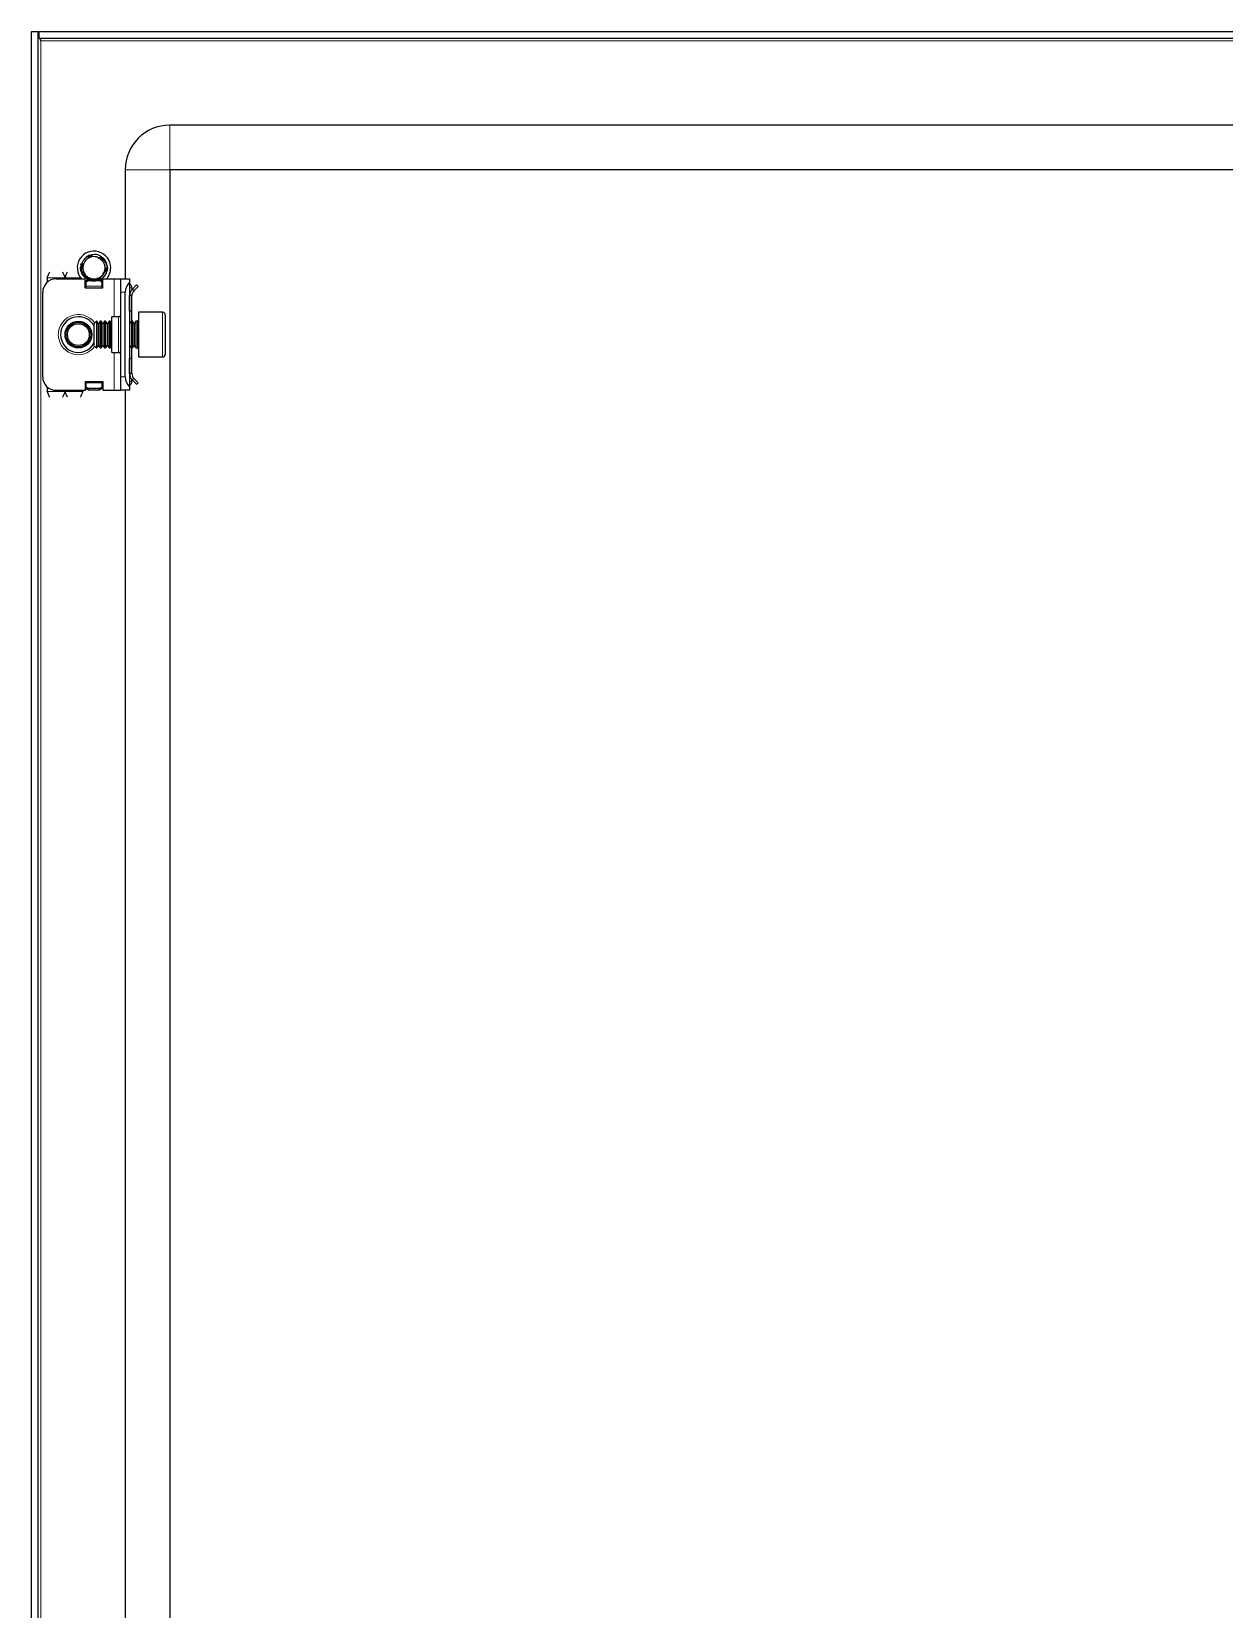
# Model space of a CAD drawing. Header units: millimetres. Extents: x 2 to 1426, y -492 to 1061.
# Drawn here: x 880.1 to 1147.6, y 616.6 to 970.6 of the extents above; entities that cross this region are included whole.
import ezdxf

# ---------------------------------------------------------------- set-up
doc = ezdxf.new("R2010")
doc.units = ezdxf.units.MM

msp = doc.modelspace()

# ---------------------------------------------------------------- linework, layer by layer
at = {"color": 7, "linetype": 'Continuous', "lineweight": 25}
for p, q in [((880.1, -390.4), (880.1, 970.6)), ((880.1, 970.6), (881.6, 970.6)), ((881.6, -390.4), (881.6, 970.6)), ((881.8, 970.6), (1424.4, 970.6)), ((881.8, 969.1), (881.8, 970.6)), ((881.8, 969.1), (1424.4, 969.1)), ((1395.1, 949.6), (911.1, 949.6)), ((901.1, 939.6), (901.1, 915.1)), ((911.1, 939.6), (911.1, -359.4)), ((1395.1, 939.6), (911.1, 939.6)), ((894.3, 920.59), (893.55, 920.52)), ((891.1, 917.69), (891.13, 917.95)), ((891.1, 917.49), (891.13, 917.73)), ((891.1, 917.69), (891.1, 917.64)), ((891.1, 917.49), (891.1, 917.44)), ((891.11, 917.9), (891.11, 917.85)), ((891.12, 917.29), (891.12, 917.24)), ((891.14, 918.11), (891.13, 918.06)), ((891.14, 917.1), (891.15, 917.05)), ((891.18, 918.3), (891.17, 918.26)), ((891.18, 918.3), (891.26, 918.54)), ((891.24, 918.49), (891.22, 918.45)), ((892.48, 920.12), (892.68, 920.24)), ((892.65, 920.23), (892.61, 920.2)), ((892.66, 920.16), (892.61, 920.2)), ((892.65, 920.23), (892.88, 920.31)), ((892.84, 920.32), (892.79, 920.3)), ((893.03, 920.4), (892.98, 920.38)), ((893.03, 920.4), (893.25, 920.47)), ((893.22, 920.47), (893.17, 920.45)), ((893.41, 920.52), (893.36, 920.51)), ((895.79, 920.08), (895.75, 920.1)), ((895.96, 919.95), (895.92, 919.98)), ((896.12, 919.82), (896.08, 919.85)), ((896.26, 919.68), (896.23, 919.71)), ((896.26, 919.68), (896.38, 919.55)), ((896.37, 919.56), (896.36, 919.58)), ((896.39, 918.47), (896.56, 918.06)), ((897.09, 917.4), (897.03, 917.09)), ((897.04, 916.99), (897.05, 917.04)), ((897.07, 917.2), (897.08, 917.25)), ((897.09, 917.4), (897.1, 917.45)), ((897.1, 917.6), (897.1, 917.6)), ((883.6, 915.35), (883.6, 914.34)), ((885.6, 915.1), (892.1, 915.1)), ((891.18, 916.92), (891.19, 916.87)), ((891.23, 916.74), (891.24, 916.69)), ((891.28, 916.56), (891.29, 916.55)), ((891.87, 915.59), (891.9, 915.56)), ((892.01, 915.45), (892.04, 915.42)), ((892.1, 913.1), (892.1, 915.1)), ((892.3, 914.31), (892.1, 914.43)), ((892.16, 915.31), (892.2, 915.28)), ((892.3, 913.1), (892.3, 914.31)), ((892.32, 915.19), (892.36, 915.16)), ((892.35, 914.72), (892.69, 914.96)), ((892.85, 914.72), (892.35, 914.37)), ((892.35, 914.37), (892.35, 914.72)), ((892.35, 913.45), (892.35, 914.37)), ((892.35, 913.1), (892.35, 913.45)), ((892.49, 915.07), (892.53, 915.04)), ((892.67, 914.96), (892.71, 914.94)), ((892.85, 914.72), (893.25, 914.72)), ((893.02, 914.8), (893.07, 914.78)), ((893.2, 914.74), (893.25, 914.72)), ((893.38, 914.69), (893.42, 914.68)), ((894.55, 914.64), (894.37, 914.61)), ((894.7, 914.66), (894.74, 914.67)), ((895.08, 914.76), (894.89, 914.72)), ((894.94, 914.72), (895.35, 914.72)), ((895.85, 914.37), (895.35, 914.72)), ((895.44, 915.01), (895.85, 914.72)), ((895.85, 914.72), (895.85, 914.37)), ((896.1, 914.43), (895.85, 914.28)), ((895.85, 914.37), (895.85, 913.45)), ((895.85, 913.45), (895.85, 913.1)), ((896.1, 913.1), (896.1, 915.1)), ((896.1, 915.1), (898.6, 915.1)), ((896.37, 915.63), (896.2, 915.51)), ((896.34, 915.67), (896.22, 915.48)), ((896.87, 916.48), (896.77, 916.3)), ((896.88, 916.48), (896.78, 916.3)), ((896.93, 916.62), (896.95, 916.66)), ((896.99, 916.8), (897, 916.85)), ((898.6, 915.1), (900.1, 915.1)), ((900.1, 915.1), (902.1, 915.1)), ((900.1, 912.1), (900.1, 915.1)), ((902.1, 915.1), (902.1, 914.34)), ((902.1, 914.34), (902.1, 890.86)), ((902.1, 914.01), (902.31, 913.81)), ((902.69, 912.76), (903.66, 913.74)), ((903.66, 913.74), (904.01, 913.39)), ((882.6, 893.1), (882.6, 912.1)), ((892.1, 913.1), (896.1, 913.1)), ((900.1, 893.1), (900.1, 912.1)), ((901.1, 893.1), (901.1, 912.1)), ((902.6, 911.35), (902.1, 911.35)), ((902.1, 907.85), (902.1, 911.35)), ((902.6, 913.1), (902.6, 912.64)), ((902.6, 907.85), (902.6, 911.35)), ((903.04, 912.41), (902.69, 912.76)), ((903.04, 912.41), (904.01, 913.39)), ((899.6, 906.6), (898.1, 906.6)), ((898.1, 898.6), (898.1, 906.6)), ((902.6, 907.85), (902.1, 907.85)), ((902.6, 905.6), (902.6, 907.85)), ((909.5, 907.6), (904.1, 907.6)), ((904.1, 907.6), (904.1, 899.91)), ((910.1, 907), (910.1, 900.23)), ((894.65, 905.6), (894.1, 905.05)), ((894.1, 905.05), (894.1, 901.28)), ((894.71, 905.6), (894.65, 905.6)), ((894.65, 905.6), (894.65, 900.98)), ((895.1, 905.05), (894.71, 905.6)), ((894.71, 905.6), (894.71, 905.13)), ((894.71, 905.13), (894.71, 899.6)), ((895.49, 905.6), (895.1, 905.05)), ((895.1, 905.05), (895.1, 904.66)), ((895.1, 904.66), (895.1, 900.15)), ((895.71, 905.6), (895.49, 905.6)), ((895.49, 905.6), (895.49, 905.13)), ((895.49, 905.13), (895.49, 899.6)), ((896.1, 905.05), (895.71, 905.6)), ((895.71, 905.6), (895.71, 905.13)), ((895.71, 905.13), (895.71, 899.6)), ((896.49, 905.6), (896.1, 905.05)), ((896.1, 905.05), (896.1, 904.66)), ((896.1, 904.66), (896.1, 900.15)), ((896.71, 905.6), (896.49, 905.6)), ((896.49, 905.6), (896.49, 905.13)), ((896.49, 905.13), (896.49, 899.6)), ((897.1, 905.05), (896.71, 905.6)), ((896.71, 905.6), (896.71, 905.13)), ((896.71, 905.13), (896.71, 899.6)), ((897.49, 905.6), (897.1, 905.05)), ((897.1, 905.05), (897.1, 904.66)), ((897.1, 904.66), (897.1, 900.15)), ((897.71, 905.6), (897.49, 905.6)), ((897.49, 905.6), (897.49, 905.13)), ((897.49, 905.13), (897.49, 899.6)), ((898.1, 905.05), (897.71, 905.6)), ((897.71, 905.6), (897.71, 905.13)), ((897.71, 905.13), (897.71, 899.6)), ((902.49, 905.6), (902.1, 905.05)), ((902.71, 905.6), (902.49, 905.6)), ((902.49, 905.6), (902.49, 905.13)), ((902.49, 905.13), (902.49, 899.6)), ((903.1, 905.05), (902.71, 905.6)), ((902.71, 905.6), (902.71, 905.13)), ((902.71, 905.13), (902.71, 899.6)), ((903.49, 905.6), (903.1, 905.05)), ((903.1, 905.05), (903.1, 904.66)), ((903.1, 904.66), (903.1, 900.15)), ((903.85, 905.6), (903.49, 905.6)), ((903.49, 905.6), (903.49, 905.13)), ((903.49, 905.13), (903.49, 899.6)), ((894.1, 901.28), (894.1, 900.15)), ((894.1, 900.15), (894.65, 899.6)), ((894.65, 900.98), (894.65, 899.6)), ((894.65, 899.6), (894.71, 899.6)), ((894.71, 899.6), (895.1, 900.15)), ((895.1, 900.15), (895.49, 899.6)), ((895.49, 899.6), (895.71, 899.6)), ((895.71, 899.6), (896.1, 900.15)), ((896.1, 900.15), (896.49, 899.6)), ((896.49, 899.6), (896.71, 899.6)), ((896.71, 899.6), (897.1, 900.15)), ((897.1, 900.15), (897.49, 899.6)), ((897.49, 899.6), (897.71, 899.6)), ((897.71, 899.6), (898.1, 900.15)), ((902.1, 900.15), (902.49, 899.6)), ((902.49, 899.6), (902.71, 899.6)), ((902.6, 897.35), (902.6, 899.6)), ((902.71, 899.6), (903.1, 900.15)), ((903.1, 900.15), (903.49, 899.6)), ((903.49, 899.6), (903.85, 899.6)), ((904.1, 899.91), (904.1, 897.6)), ((910.1, 900.23), (910.1, 898.2)), ((898.1, 898.6), (899.6, 898.6)), ((902.1, 897.35), (902.6, 897.35)), ((902.1, 893.85), (902.1, 897.35)), ((902.6, 893.85), (902.6, 897.35)), ((904.1, 897.6), (909.5, 897.6)), ((900.1, 890.1), (900.1, 893.1)), ((902.6, 893.85), (902.1, 893.85)), ((902.6, 892.1), (902.6, 892.49)), ((903.04, 892.79), (902.69, 892.44)), ((902.69, 892.44), (903.66, 891.46)), ((903.04, 892.79), (904.01, 891.81)), ((883.6, 890.86), (883.6, 889.85)), ((885.6, 890.1), (892.1, 890.1)), ((891.6, 890.1), (891.6, 889.85)), ((892.1, 892.1), (892.1, 890.1)), ((892.1, 892.1), (896.1, 892.1)), ((892.1, 890.22), (892.3, 890.22)), ((892.3, 890.22), (892.3, 892.1)), ((892.35, 891.75), (892.35, 892.1)), ((892.35, 890.83), (892.35, 891.75)), ((892.35, 890.83), (892.85, 890.48)), ((892.35, 890.48), (892.35, 890.83)), ((892.85, 890.13), (892.35, 890.48)), ((895.35, 890.48), (892.85, 890.48)), ((892.85, 890.48), (892.85, 890.13)), ((895.35, 890.13), (892.85, 890.13)), ((895.35, 890.48), (895.85, 890.83)), ((895.35, 890.13), (895.35, 890.48)), ((895.85, 890.48), (895.35, 890.13)), ((895.85, 892.1), (895.85, 891.75)), ((895.85, 891.75), (895.85, 890.83)), ((895.85, 890.83), (895.85, 890.48)), ((896.1, 892.1), (896.1, 890.1)), ((896.1, 890.1), (898.6, 890.1)), ((898.6, 890.1), (900.1, 890.1)), ((902.1, 890.1), (900.1, 890.1)), ((901.1, 890.1), (901.1, 302.6)), ((902.31, 891.39), (902.1, 891.19)), ((902.1, 890.86), (902.1, 890.1)), ((903.66, 891.46), (904.01, 891.81))]:
    msp.add_line(p, q, dxfattribs=at)
at = {"color": 8, "linetype": 'Continuous', "lineweight": 18}
for p, q in [((882.2, -388.3), (882.2, 968.5)), ((882.2, 968.5), (1424, 968.5)), ((911.1, 939.6), (911.1, 949.6)), ((911.1, 939.6), (901.1, 939.6)), ((883.6, 915.35), (887.6, 915.35)), ((887.6, 915.35), (891.1, 915.35)), ((895.85, 913.45), (892.35, 913.45)), ((898.6, 906.6), (898.6, 915.1)), ((902.1, 913.6), (902.31, 913.81)), ((901.1, 912.1), (900.1, 912.1)), ((902.1, 913.1), (902.6, 913.1)), ((899.6, 898.6), (899.6, 906.6)), ((909.5, 899.91), (909.5, 907.6)), ((903.85, 899.6), (903.85, 905.6)), ((909.5, 897.6), (909.5, 899.91)), ((898.6, 890.1), (898.6, 898.6)), ((900.1, 893.1), (901.1, 893.1)), ((883.6, 889.85), (887.6, 889.85)), ((891.6, 889.85), (887.6, 889.85)), ((892.35, 891.75), (895.85, 891.75)), ((902.1, 892.1), (902.6, 892.1)), ((902.1, 891.6), (902.31, 891.39))]:
    msp.add_line(p, q, dxfattribs=at)
at = {"color": 7, "linetype": 'Continuous', "lineweight": 25}
for radius in [3, 2.76, 2.45]:
    msp.add_circle((890.6, 902.6), radius, dxfattribs=at)
for centre, radius, start, end in [((911.1, 939.6), 10, 90, 180), ((894.1, 917.6), 3.75, 0, 221.8103), ((894.1, 917.6), 3, 59.9286, 86.2193), ((894.1, 917.6), 2.5, 168.5944, 228.5944), ((894.1, 917.6), 2.5, 108.5944, 168.5944), ((894.1, 917.6), 2.5, 75.8881, 108.5944), ((894.1, 917.6), 2.5, 288.5944, 348.5944), ((894.1, 917.6), 3, 360, 40.7437), ((894.1, 917.6), 2.5, 348.5944, 10.5165), ((894.1, 917.6), 3.75, 318.1897, 0), ((885.6, 912.1), 3, 90, 180), ((894.1, 917.6), 2.5, 228.5944, 288.5944), ((904.1, 912.1), 3, 131.8103, 180), ((901.6, 913.1), 1, 0, 45), ((890.6, 902.6), 4, 90, 331.045), ((890.6, 902.6), 4, 28.955, 90), ((899.6, 907.1), 0.5, 270, 0), ((909.5, 907), 0.6, 0, 90), ((903.85, 905.85), 0.25, 270, 0), ((903.85, 899.35), 0.25, 360, 90), ((899.6, 898.1), 0.5, 0, 90), ((909.5, 898.2), 0.6, 270, 360), ((885.6, 893.1), 3, 180, 270), ((904.1, 893.1), 3, 180, 228.1897), ((901.6, 892.1), 1, 315, 0)]:
    msp.add_arc(centre, radius, start, end, dxfattribs=at)
at = {"color": 8, "linetype": 'Continuous', "lineweight": 18}
for start, end in [(35.4622, 270), (270, 324.5378)]:
    msp.add_arc((890.6, 902.6), 4.5, start, end, dxfattribs=at)
at = {"color": 7, "linetype": 'Continuous', "lineweight": 25}
for points, knots in [([(881.8, 969.49), (881.79, 969.52), (881.65, 969.89), (881.62, 970.26), (881.6, 970.6)], [0, 0, 0, 0, 0.09093, 1, 1, 1, 1]), ([(882.2, 968.5), (882.11, 968.68), (882.02, 968.88), (881.95, 969.08), (881.94, 969.1)], [0, 0, 0, 0, 0.9083608, 1, 1, 1, 1]), ([(891.1, 917.69), (891.13, 917.71), (891.2, 917.74), (891.29, 917.76), (891.38, 917.77), (891.43, 917.76), (891.45, 917.76)], [0, 0, 0, 0, 0.293779, 0.558982, 0.818494, 1, 1, 1, 1]), ([(891.33, 917.67), (891.31, 917.67), (891.26, 917.68), (891.18, 917.67), (891.13, 917.65), (891.1, 917.64)], [0, 0, 0, 0, 0.236131, 0.613435, 1, 1, 1, 1]), ([(891.87, 915.59), (891.75, 915.74), (891.47, 916.09), (891.18, 916.75), (891.13, 917.26), (891.1, 917.51)], [0, 0, 0, 0, 0.274163, 0.639603, 1, 1, 1, 1]), ([(891.11, 917.9), (891.15, 917.91), (891.21, 917.94), (891.31, 917.95), (891.4, 917.95), (891.48, 917.93), (891.54, 917.91), (891.56, 917.89), (891.56, 917.89)], [0, 0, 0, 0, 0.227908, 0.430276, 0.627707, 0.816134, 0.99284, 1, 1, 1, 1]), ([(891.5, 917.8), (891.49, 917.8), (891.45, 917.83), (891.38, 917.85), (891.29, 917.87), (891.2, 917.87), (891.14, 917.86), (891.11, 917.85)], [0, 0, 0, 0, 0.050156, 0.304513, 0.55888, 0.776903, 1, 1, 1, 1]), ([(891.21, 916.86), (891.19, 916.9), (891.13, 917.05), (891.12, 917.21), (891.11, 917.33)], [0, 0, 0, 0, 0.28291, 1, 1, 1, 1]), ([(891.58, 917.92), (891.55, 917.94), (891.5, 917.98), (891.41, 918.02), (891.32, 918.05), (891.23, 918.06), (891.17, 918.06), (891.13, 918.06)], [0, 0, 0, 0, 0.19243, 0.403622, 0.614801, 0.805152, 1, 1, 1, 1]), ([(891.14, 918.11), (891.18, 918.11), (891.24, 918.13), (891.34, 918.13), (891.43, 918.12), (891.51, 918.09), (891.57, 918.05), (891.6, 918.02), (891.62, 918)], [0, 0, 0, 0, 0.205811, 0.38496, 0.558827, 0.724121, 0.878934, 1, 1, 1, 1]), ([(891.61, 918.05), (891.58, 918.07), (891.54, 918.12), (891.46, 918.18), (891.37, 918.22), (891.27, 918.25), (891.21, 918.26), (891.17, 918.26)], [0, 0, 0, 0, 0.183111, 0.381533, 0.579913, 0.787111, 1, 1, 1, 1]), ([(891.18, 918.3), (891.22, 918.31), (891.28, 918.32), (891.38, 918.3), (891.46, 918.28), (891.53, 918.24), (891.59, 918.19), (891.62, 918.15), (891.64, 918.13)], [0, 0, 0, 0, 0.207037, 0.38272, 0.55212, 0.712365, 0.86221, 1, 1, 1, 1]), ([(891.64, 918.14), (891.63, 918.16), (891.61, 918.2), (891.55, 918.27), (891.48, 918.34), (891.4, 918.39), (891.31, 918.43), (891.25, 918.44), (891.22, 918.45)], [0, 0, 0, 0, 0.112687, 0.266978, 0.464332, 0.661607, 0.829157, 1, 1, 1, 1]), ([(891.24, 918.49), (891.26, 918.49), (891.32, 918.49), (891.41, 918.47), (891.48, 918.43), (891.55, 918.38), (891.6, 918.33), (891.63, 918.26), (891.66, 918.22), (891.66, 918.19), (891.66, 918.19)], [0, 0, 0, 0, 0.159812, 0.318711, 0.470648, 0.614013, 0.748131, 0.873387, 0.991083, 1, 1, 1, 1]), ([(891.65, 918.09), (891.64, 918.07), (891.62, 917.99), (891.57, 917.89), (891.5, 917.8), (891.43, 917.74), (891.36, 917.69), (891.31, 917.66), (891.27, 917.64), (891.26, 917.64)], [0, 0, 0, 0, 0.125166, 0.336769, 0.488675, 0.640371, 0.791962, 0.943503, 1, 1, 1, 1]), ([(891.26, 917.64), (891.27, 917.57), (891.28, 917.17), (891.46, 916.5), (891.83, 916.03), (892, 915.8)], [0, 0, 0, 0, 0.108003, 0.585763, 1, 1, 1, 1]), ([(892.64, 920.15), (892.56, 920.1), (892.22, 919.87), (891.73, 919.37), (891.5, 918.81), (891.4, 918.57)], [0, 0, 0, 0, 0.128781, 0.613629, 1, 1, 1, 1]), ([(891.4, 918.57), (891.4, 918.57), (891.43, 918.56), (891.49, 918.53), (891.55, 918.48), (891.59, 918.43), (891.63, 918.35), (891.66, 918.25), (891.66, 918.15), (891.65, 918.1), (891.65, 918.09)], [0, 0, 0, 0, 0.022761, 0.192243, 0.346896, 0.477535, 0.588677, 0.783334, 0.968624, 1, 1, 1, 1]), ([(891.67, 918.17), (891.66, 918.2), (891.65, 918.26), (891.61, 918.35), (891.56, 918.42), (891.5, 918.49), (891.45, 918.54), (891.41, 918.56), (891.4, 918.57)], [0, 0, 0, 0, 0.182737, 0.363423, 0.543947, 0.724373, 0.904747, 1, 1, 1, 1]), ([(893.3, 919.97), (893.29, 919.97), (893.24, 919.95), (893.16, 919.94), (893.07, 919.94), (892.98, 919.95), (892.89, 919.98), (892.81, 920.01), (892.73, 920.06), (892.68, 920.11), (892.65, 920.14), (892.64, 920.15)], [0, 0, 0, 0, 0.0429601, 0.1733, 0.2742626, 0.4010814, 0.5277159, 0.6542588, 0.7807587, 0.9368521, 1, 1, 1, 1]), ([(892.65, 920.23), (892.68, 920.21), (892.74, 920.17), (892.81, 920.1), (892.85, 920.04), (892.87, 920), (892.87, 919.99)], [0, 0, 0, 0, 0.319514, 0.608493, 0.891527, 1, 1, 1, 1]), ([(892.94, 919.96), (892.94, 919.96), (892.94, 920), (892.93, 920.07), (892.9, 920.16), (892.85, 920.24), (892.81, 920.28), (892.79, 920.3)], [0, 0, 0, 0, 0.00279, 0.269575, 0.536371, 0.765499, 1, 1, 1, 1]), ([(892.84, 920.32), (892.86, 920.3), (892.92, 920.26), (892.98, 920.18), (893.02, 920.1), (893.05, 920.02), (893.05, 919.97), (893.05, 919.94)], [0, 0, 0, 0, 0.234253, 0.442787, 0.646465, 0.841043, 1, 1, 1, 1]), ([(893.09, 919.94), (893.09, 919.97), (893.1, 920.03), (893.09, 920.13), (893.07, 920.22), (893.03, 920.31), (893, 920.36), (892.98, 920.38)], [0, 0, 0, 0, 0.181695, 0.396783, 0.61186, 0.803681, 1, 1, 1, 1]), ([(893.03, 920.4), (893.05, 920.38), (893.1, 920.33), (893.15, 920.25), (893.18, 920.16), (893.2, 920.08), (893.2, 920.01), (893.19, 919.96), (893.19, 919.95)], [0, 0, 0, 0, 0.208724, 0.39105, 0.568219, 0.73683, 0.894853, 1, 1, 1, 1]), ([(893.21, 919.95), (893.21, 919.96), (893.23, 920), (893.25, 920.07), (893.25, 920.17), (893.25, 920.27), (893.22, 920.37), (893.19, 920.42), (893.17, 920.45)], [0, 0, 0, 0, 0.043388, 0.23288, 0.422274, 0.611632, 0.803279, 1, 1, 1, 1]), ([(893.22, 920.47), (893.24, 920.44), (893.28, 920.39), (893.32, 920.3), (893.34, 920.22), (893.34, 920.13), (893.33, 920.06), (893.32, 920), (893.3, 919.98), (893.29, 919.97)], [0, 0, 0, 0, 0.198483, 0.367712, 0.531083, 0.685778, 0.830503, 0.965152, 1, 1, 1, 1]), ([(893.55, 920.52), (893.56, 920.51), (893.58, 920.46), (893.6, 920.39), (893.6, 920.3), (893.58, 920.23), (893.54, 920.15), (893.48, 920.07), (893.39, 920), (893.33, 919.98), (893.3, 919.97)], [0, 0, 0, 0, 0.098631, 0.238541, 0.378532, 0.49895, 0.601027, 0.777401, 0.9101, 1, 1, 1, 1]), ([(893.32, 919.99), (893.33, 920.01), (893.36, 920.06), (893.39, 920.15), (893.41, 920.25), (893.41, 920.37), (893.38, 920.46), (893.36, 920.51)], [0, 0, 0, 0, 0.13286, 0.29106, 0.491007, 0.69089, 1, 1, 1, 1]), ([(893.41, 920.52), (893.42, 920.49), (893.45, 920.44), (893.48, 920.36), (893.49, 920.27), (893.48, 920.2), (893.45, 920.1), (893.41, 920.04), (893.38, 920.01)], [0, 0, 0, 0, 0.16279, 0.324686, 0.479688, 0.626058, 0.76302, 1, 1, 1, 1]), ([(893.4, 920.02), (893.41, 920.02), (893.44, 920.05), (893.47, 920.11), (893.52, 920.19), (893.55, 920.28), (893.56, 920.37), (893.56, 920.46), (893.56, 920.5), (893.55, 920.52)], [0, 0, 0, 0, 0.036757, 0.1961925, 0.355485, 0.5146899, 0.7197462, 0.8820053, 1, 1, 1, 1]), ([(894.71, 920.02), (894.99, 919.97), (895.29, 919.92), (895.56, 919.79), (895.57, 919.79)], [0, 0, 0, 0, 0.9656715, 1, 1, 1, 1]), ([(894.71, 920.02), (894.8, 919.99), (894.94, 919.93), (895.07, 919.86), (895.11, 919.83)], [0, 0, 0, 0, 0.681733, 1, 1, 1, 1]), ([(895.11, 919.83), (895.18, 919.8), (895.5, 919.64), (896.01, 919.22), (896.26, 918.72), (896.39, 918.47)], [0, 0, 0, 0, 0.130652, 0.560007, 1, 1, 1, 1]), ([(895.57, 919.79), (895.56, 919.8), (895.55, 919.85), (895.54, 919.92), (895.55, 920.01), (895.56, 920.11), (895.59, 920.17), (895.6, 920.2)], [0, 0, 0, 0, 0.113604, 0.31095, 0.508229, 0.75166, 1, 1, 1, 1]), ([(895.62, 920.19), (895.62, 920.15), (895.62, 920.08), (895.59, 919.98), (895.57, 919.92), (895.55, 919.9), (895.55, 919.9)], [0, 0, 0, 0, 0.357139, 0.680979, 0.998183, 1, 1, 1, 1]), ([(895.56, 919.81), (895.58, 919.83), (895.63, 919.87), (895.68, 919.94), (895.73, 920.02), (895.75, 920.07), (895.75, 920.1)], [0, 0, 0, 0, 0.228254, 0.510351, 0.752319, 1, 1, 1, 1]), ([(896.17, 919.38), (896.15, 919.38), (896.11, 919.37), (896.02, 919.36), (895.92, 919.37), (895.83, 919.41), (895.76, 919.46), (895.67, 919.55), (895.6, 919.66), (895.58, 919.75), (895.57, 919.79)], [0, 0, 0, 0, 0.073646, 0.169563, 0.351373, 0.438893, 0.519676, 0.682906, 0.8512, 1, 1, 1, 1]), ([(895.79, 920.08), (895.79, 920.04), (895.78, 919.97), (895.75, 919.88), (895.7, 919.8), (895.65, 919.74), (895.61, 919.71), (895.59, 919.7)], [0, 0, 0, 0, 0.240212, 0.454711, 0.664287, 0.864517, 1, 1, 1, 1]), ([(895.61, 919.66), (895.63, 919.67), (895.69, 919.7), (895.77, 919.76), (895.83, 919.82), (895.89, 919.9), (895.91, 919.96), (895.92, 919.98)], [0, 0, 0, 0, 0.172104, 0.391099, 0.610089, 0.802801, 1, 1, 1, 1]), ([(895.96, 919.95), (895.95, 919.92), (895.94, 919.85), (895.89, 919.76), (895.84, 919.69), (895.78, 919.64), (895.72, 919.6), (895.67, 919.59), (895.66, 919.58)], [0, 0, 0, 0, 0.209239, 0.392702, 0.571062, 0.740844, 0.899958, 1, 1, 1, 1]), ([(895.67, 919.56), (895.68, 919.56), (895.72, 919.57), (895.8, 919.59), (895.89, 919.64), (895.96, 919.7), (896.03, 919.77), (896.07, 919.82), (896.08, 919.85)], [0, 0, 0, 0, 0.0505, 0.241124, 0.431653, 0.622154, 0.808692, 1, 1, 1, 1]), ([(896.12, 919.82), (896.11, 919.79), (896.08, 919.72), (896.03, 919.65), (895.97, 919.58), (895.9, 919.54), (895.82, 919.51), (895.77, 919.49), (895.74, 919.49), (895.73, 919.49)], [0, 0, 0, 0, 0.198035, 0.367663, 0.531495, 0.686664, 0.831818, 0.981917, 1, 1, 1, 1]), ([(895.75, 919.48), (895.75, 919.48), (895.78, 919.48), (895.85, 919.49), (895.94, 919.51), (896.02, 919.54), (896.1, 919.58), (896.17, 919.64), (896.21, 919.69), (896.23, 919.71)], [0, 0, 0, 0, 0.018281, 0.175639, 0.332896, 0.490097, 0.647274, 0.821632, 1, 1, 1, 1]), ([(896.26, 919.68), (896.25, 919.66), (896.22, 919.6), (896.16, 919.54), (896.09, 919.49), (896.02, 919.45), (895.95, 919.43), (895.87, 919.42), (895.82, 919.43), (895.8, 919.44)], [0, 0, 0, 0, 0.159446, 0.318034, 0.469983, 0.61348, 0.747649, 0.872856, 1, 1, 1, 1]), ([(895.81, 919.43), (895.84, 919.42), (895.9, 919.41), (895.98, 919.41), (896.06, 919.42), (896.14, 919.44), (896.25, 919.49), (896.32, 919.54), (896.36, 919.58)], [0, 0, 0, 0, 0.149407, 0.278563, 0.407661, 0.536722, 0.727045, 1, 1, 1, 1]), ([(896.15, 919.75), (896.19, 919.73), (896.28, 919.68), (896.33, 919.59), (896.36, 919.55)], [0, 0, 0, 0, 0.488123, 1, 1, 1, 1]), ([(896.37, 919.56), (896.36, 919.53), (896.32, 919.49), (896.26, 919.43), (896.21, 919.4), (896.17, 919.38), (896.17, 919.38)], [0, 0, 0, 0, 0.315056, 0.630194, 0.945514, 1, 1, 1, 1]), ([(896.17, 919.38), (896.19, 919.36), (896.44, 919.14), (896.78, 918.68), (897.03, 918.07), (897.08, 917.72), (897.1, 917.6)], [0, 0, 0, 0, 0.050685, 0.485619, 0.826643, 1, 1, 1, 1]), ([(896.55, 916.91), (896.54, 916.95), (896.53, 917.01), (896.55, 917.08), (896.55, 917.11)], [0, 0, 0, 0, 0.544473, 1, 1, 1, 1]), ([(896.99, 916.8), (896.96, 916.8), (896.9, 916.8), (896.81, 916.81), (896.73, 916.84), (896.67, 916.89), (896.61, 916.94), (896.57, 916.99), (896.55, 917.03), (896.54, 917.05)], [0, 0, 0, 0, 0.165667, 0.330522, 0.488809, 0.638525, 0.778629, 0.909213, 1, 1, 1, 1]), ([(896.55, 917.11), (896.55, 917.11), (896.56, 917.16), (896.58, 917.22), (896.6, 917.26), (896.61, 917.27)], [0, 0, 0, 0, 0.157682, 0.8030401, 1, 1, 1, 1]), ([(896.61, 917.27), (896.62, 917.38), (896.63, 917.64), (896.59, 917.9), (896.56, 918.06)], [0, 0, 0, 0, 0.408521, 1, 1, 1, 1]), ([(896.57, 917.1), (896.59, 917.08), (896.62, 917.04), (896.68, 916.98), (896.75, 916.93), (896.83, 916.89), (896.91, 916.86), (896.97, 916.85), (897, 916.85)], [0, 0, 0, 0, 0.137266, 0.30795, 0.478578, 0.649185, 0.822833, 1, 1, 1, 1]), ([(896.58, 917.25), (896.59, 917.24), (896.62, 917.2), (896.68, 917.15), (896.77, 917.1), (896.86, 917.06), (896.95, 917.04), (897.02, 917.04), (897.05, 917.04)], [0, 0, 0, 0, 0.069872, 0.258455, 0.446951, 0.635422, 0.81547, 1, 1, 1, 1]), ([(897.04, 916.99), (897, 916.99), (896.94, 916.98), (896.84, 916.98), (896.76, 917), (896.68, 917.04), (896.62, 917.08), (896.59, 917.11), (896.58, 917.13)], [0, 0, 0, 0, 0.208898, 0.388587, 0.562428, 0.727295, 0.881578, 1, 1, 1, 1]), ([(897.07, 917.2), (897.04, 917.19), (896.97, 917.16), (896.88, 917.16), (896.79, 917.17), (896.71, 917.19), (896.64, 917.22), (896.61, 917.25), (896.6, 917.26)], [0, 0, 0, 0, 0.214065, 0.402363, 0.585629, 0.760234, 0.923894, 1, 1, 1, 1]), ([(896.61, 917.31), (896.62, 917.33), (896.63, 917.36), (896.67, 917.41), (896.73, 917.46), (896.79, 917.51), (896.87, 917.56), (896.95, 917.58), (897.03, 917.6), (897.08, 917.6), (897.1, 917.6)], [0, 0, 0, 0, 0.060221, 0.18113, 0.301988, 0.42281, 0.589437, 0.75603, 0.87711, 1, 1, 1, 1]), ([(896.64, 917.36), (896.66, 917.34), (896.71, 917.3), (896.8, 917.26), (896.9, 917.24), (896.99, 917.23), (897.05, 917.24), (897.08, 917.25)], [0, 0, 0, 0, 0.189173, 0.404697, 0.62022, 0.807935, 1, 1, 1, 1]), ([(897.09, 917.4), (897.06, 917.39), (897, 917.36), (896.9, 917.34), (896.81, 917.34), (896.73, 917.36), (896.68, 917.38), (896.66, 917.39)], [0, 0, 0, 0, 0.235039, 0.445532, 0.651268, 0.847853, 1, 1, 1, 1]), ([(896.74, 917.47), (896.77, 917.46), (896.83, 917.44), (896.92, 917.43), (897.01, 917.43), (897.07, 917.45), (897.1, 917.45)], [0, 0, 0, 0, 0.237597, 0.5167288, 0.7555275, 1, 1, 1, 1]), ([(897.1, 917.61), (897.07, 917.59), (897.01, 917.56), (896.91, 917.53), (896.85, 917.53), (896.83, 917.53)], [0, 0, 0, 0, 0.371226, 0.708872, 1, 1, 1, 1]), ([(897.04, 916.99), (897.03, 916.94), (897.01, 916.86), (896.98, 916.79), (896.97, 916.76)], [0, 0, 0, 0, 0.657988, 1, 1, 1, 1]), ([(897.1, 917.61), (897.1, 917.56), (897.1, 917.48), (897.09, 917.4), (897.08, 917.38)], [0, 0, 0, 0, 0.659859, 1, 1, 1, 1]), ([(883.6, 915.35), (883.7, 915.59), (883.89, 916.08), (884.08, 916.48), (884.17, 916.67)], [0, 0, 0, 0, 0.502065, 1, 1, 1, 1]), ([(887.03, 916.66), (887.11, 916.51), (887.28, 916.16), (887.47, 915.67), (887.58, 915.39), (887.6, 915.35)], [0, 0, 0, 0, 0.415483, 0.917152, 1, 1, 1, 1]), ([(887.6, 915.35), (887.7, 915.59), (887.89, 916.08), (888.08, 916.48), (888.17, 916.67)], [0, 0, 0, 0, 0.502065, 1, 1, 1, 1]), ([(891.41, 916.3), (891.39, 916.33), (891.3, 916.47), (891.26, 916.63), (891.22, 916.76)], [0, 0, 0, 0, 0.192577, 1, 1, 1, 1]), ([(891.79, 915.72), (891.75, 915.76), (891.61, 915.89), (891.52, 916.07), (891.45, 916.19)], [0, 0, 0, 0, 0.2887074, 1, 1, 1, 1]), ([(891.87, 915.59), (891.89, 915.61), (891.92, 915.66), (891.99, 915.72), (892.06, 915.76), (892.13, 915.79), (892.2, 915.81), (892.27, 915.81), (892.31, 915.8), (892.32, 915.79)], [0, 0, 0, 0, 0.1692257, 0.337427, 0.4979348, 0.6491787, 0.7905823, 0.9226882, 1, 1, 1, 1]), ([(892.37, 915.75), (892.36, 915.76), (892.29, 915.76), (892.19, 915.74), (892.08, 915.7), (891.99, 915.64), (891.94, 915.59), (891.9, 915.56)], [0, 0, 0, 0, 0.046579, 0.362688, 0.551736, 0.740753, 1, 1, 1, 1]), ([(892, 915.8), (892, 915.81), (892.03, 915.82), (892.08, 915.84), (892.17, 915.85), (892.27, 915.83), (892.38, 915.78), (892.43, 915.74), (892.45, 915.73)], [0, 0, 0, 0, 0.0458661, 0.2307436, 0.3874614, 0.6582461, 0.861978, 1, 1, 1, 1]), ([(892.36, 915.79), (892.33, 915.8), (892.27, 915.82), (892.18, 915.83), (892.08, 915.82), (892.03, 915.81), (892, 915.8)], [0, 0, 0, 0, 0.251795, 0.502165, 0.752314, 1, 1, 1, 1]), ([(892.01, 915.45), (892.02, 915.48), (892.05, 915.54), (892.11, 915.61), (892.18, 915.67), (892.25, 915.71), (892.32, 915.73), (892.36, 915.73), (892.39, 915.73)], [0, 0, 0, 0, 0.211659, 0.390361, 0.562352, 0.724819, 0.876696, 1, 1, 1, 1]), ([(892.46, 915.68), (892.42, 915.67), (892.36, 915.66), (892.27, 915.62), (892.18, 915.57), (892.1, 915.5), (892.06, 915.45), (892.04, 915.42)], [0, 0, 0, 0, 0.190996, 0.383798, 0.576553, 0.78528, 1, 1, 1, 1]), ([(892.16, 915.31), (892.17, 915.35), (892.19, 915.41), (892.24, 915.5), (892.29, 915.56), (892.36, 915.61), (892.42, 915.65), (892.46, 915.65), (892.47, 915.65)], [0, 0, 0, 0, 0.219212, 0.409339, 0.593597, 0.768568, 0.932394, 1, 1, 1, 1]), ([(892.56, 915.59), (892.56, 915.59), (892.52, 915.59), (892.46, 915.56), (892.37, 915.5), (892.3, 915.44), (892.24, 915.37), (892.21, 915.31), (892.2, 915.28)], [0, 0, 0, 0, 0.002693, 0.20821, 0.413641, 0.619057, 0.807274, 1, 1, 1, 1]), ([(892.32, 915.19), (892.33, 915.22), (892.34, 915.29), (892.38, 915.38), (892.43, 915.45), (892.49, 915.51), (892.54, 915.55), (892.57, 915.56), (892.57, 915.57)], [0, 0, 0, 0, 0.222831, 0.420099, 0.612409, 0.79585, 0.967895, 1, 1, 1, 1]), ([(892.62, 915.47), (892.61, 915.46), (892.56, 915.44), (892.5, 915.39), (892.44, 915.32), (892.39, 915.24), (892.37, 915.18), (892.36, 915.16)], [0, 0, 0, 0, 0.084965, 0.329338, 0.573716, 0.784411, 1, 1, 1, 1]), ([(892.45, 915.73), (892.46, 915.72), (892.49, 915.68), (892.54, 915.62), (892.59, 915.54), (892.63, 915.45), (892.65, 915.36), (892.65, 915.31), (892.65, 915.28)], [0, 0, 0, 0, 0.066273, 0.267344, 0.423096, 0.618734, 0.814089, 1, 1, 1, 1]), ([(892.49, 915.07), (892.49, 915.1), (892.5, 915.17), (892.53, 915.27), (892.57, 915.35), (892.61, 915.4), (892.63, 915.42), (892.63, 915.42)], [0, 0, 0, 0, 0.275174, 0.522846, 0.765225, 0.99702, 1, 1, 1, 1]), ([(892.65, 915.28), (892.63, 915.26), (892.59, 915.21), (892.55, 915.13), (892.54, 915.07), (892.53, 915.04)], [0, 0, 0, 0, 0.3515094, 0.6718605, 1, 1, 1, 1]), ([(892.65, 915.28), (892.72, 915.25), (893.05, 915.07), (893.71, 914.89), (894.34, 914.93), (894.63, 915), (894.63, 915)], [0, 0, 0, 0, 0.102158, 0.551599, 0.99962, 1, 1, 1, 1]), ([(892.73, 915.26), (892.73, 915.25), (892.73, 915.22), (892.72, 915.15), (892.7, 915.06), (892.67, 915), (892.65, 914.97)], [0, 0, 0, 0, 0.058255, 0.305509, 0.64716, 1, 1, 1, 1]), ([(894.7, 914.66), (894.67, 914.65), (894.35, 914.59), (893.71, 914.58), (893.05, 914.77), (892.72, 914.94), (892.65, 914.97)], [0, 0, 0, 0, 0.044285, 0.46488, 0.894202, 1, 1, 1, 1]), ([(892.67, 914.96), (892.67, 915), (892.67, 915.07), (892.69, 915.16), (892.71, 915.22), (892.73, 915.24)], [0, 0, 0, 0, 0.3714319, 0.710618, 1, 1, 1, 1]), ([(893.58, 914.66), (893.54, 914.66), (893.39, 914.67), (893.26, 914.72), (893.17, 914.75)], [0, 0, 0, 0, 0.3173854, 1, 1, 1, 1]), ([(894.27, 914.63), (894.2, 914.62), (894.03, 914.59), (893.86, 914.61), (893.76, 914.62)], [0, 0, 0, 0, 0.399625, 1, 1, 1, 1]), ([(894.63, 915), (894.64, 915.01), (894.66, 915.06), (894.72, 915.14), (894.81, 915.2), (894.87, 915.22), (894.9, 915.23)], [0, 0, 0, 0, 0.153621, 0.528305, 0.811762, 1, 1, 1, 1]), ([(894.77, 915.17), (894.75, 915.15), (894.7, 915.11), (894.66, 915.05), (894.64, 915.01), (894.63, 915)], [0, 0, 0, 0, 0.41332, 0.833507, 1, 1, 1, 1]), ([(894.7, 914.66), (894.69, 914.69), (894.66, 914.74), (894.65, 914.82), (894.65, 914.91), (894.66, 914.98), (894.69, 915.07), (894.74, 915.13), (894.77, 915.16)], [0, 0, 0, 0, 0.162579, 0.32416, 0.478216, 0.623372, 0.759205, 1, 1, 1, 1]), ([(894.81, 915.16), (894.81, 915.16), (894.78, 915.12), (894.74, 915.03), (894.72, 914.92), (894.71, 914.83), (894.72, 914.75), (894.74, 914.7), (894.74, 914.67)], [0, 0, 0, 0, 0.001313, 0.309582, 0.493731, 0.677835, 0.837663, 1, 1, 1, 1]), ([(894.88, 914.7), (894.86, 914.73), (894.83, 914.79), (894.8, 914.88), (894.79, 914.96), (894.79, 915.04), (894.81, 915.12), (894.83, 915.17), (894.85, 915.2), (894.86, 915.21)], [0, 0, 0, 0, 0.195461, 0.359649, 0.517607, 0.666788, 0.806268, 0.936243, 1, 1, 1, 1]), ([(894.92, 915.22), (894.91, 915.19), (894.89, 915.14), (894.87, 915.05), (894.87, 914.96), (894.88, 914.85), (894.91, 914.77), (894.93, 914.72)], [0, 0, 0, 0, 0.147065, 0.321231, 0.495346, 0.669443, 1, 1, 1, 1]), ([(894.88, 914.7), (894.89, 914.71), (894.91, 914.71), (894.92, 914.72), (894.93, 914.72)], [0, 0, 0, 0, 0.4789775, 1, 1, 1, 1]), ([(894.9, 915.23), (894.91, 915.23), (894.96, 915.25), (895.04, 915.26), (895.13, 915.26), (895.21, 915.25), (895.25, 915.24), (895.26, 915.24)], [0, 0, 0, 0, 0.099011, 0.388276, 0.61301, 0.895384, 1, 1, 1, 1]), ([(895.08, 914.76), (895.05, 914.79), (895.01, 914.84), (894.96, 914.93), (894.94, 915.01), (894.93, 915.09), (894.93, 915.16), (894.94, 915.2), (894.95, 915.22)], [0, 0, 0, 0, 0.213002, 0.396975, 0.575181, 0.744364, 0.902779, 1, 1, 1, 1]), ([(895.05, 915.26), (895.05, 915.26), (895.03, 915.22), (895.02, 915.15), (895.02, 915.05), (895.04, 914.95), (895.07, 914.86), (895.11, 914.81), (895.12, 914.78)], [0, 0, 0, 0, 0.019058, 0.219488, 0.419831, 0.620151, 0.807785, 1, 1, 1, 1]), ([(895.27, 914.84), (895.24, 914.86), (895.19, 914.91), (895.13, 914.99), (895.09, 915.07), (895.08, 915.15), (895.07, 915.22), (895.08, 915.25), (895.08, 915.26)], [0, 0, 0, 0, 0.218347, 0.41099, 0.598711, 0.777744, 0.945667, 1, 1, 1, 1]), ([(895.27, 914.84), (895.25, 914.83), (895.19, 914.8), (895.12, 914.79), (895.08, 914.78)], [0, 0, 0, 0, 0.3010252, 1, 1, 1, 1]), ([(895.08, 914.76), (895.08, 914.77), (895.1, 914.77), (895.11, 914.78), (895.12, 914.78)], [0, 0, 0, 0, 0.4765794, 1, 1, 1, 1]), ([(895.18, 915.25), (895.18, 915.24), (895.17, 915.18), (895.19, 915.1), (895.22, 915.01), (895.26, 914.93), (895.3, 914.88), (895.32, 914.86)], [0, 0, 0, 0, 0.114393, 0.350182, 0.585971, 0.790611, 1, 1, 1, 1]), ([(895.46, 914.93), (895.43, 914.95), (895.37, 914.99), (895.3, 915.06), (895.26, 915.14), (895.23, 915.2), (895.23, 915.24), (895.23, 915.25)], [0, 0, 0, 0, 0.260762, 0.494805, 0.723794, 0.94279, 1, 1, 1, 1]), ([(895.26, 915.24), (895.32, 915.28), (895.64, 915.46), (896.14, 915.93), (896.45, 916.51), (896.53, 916.85), (896.55, 916.91)], [0, 0, 0, 0, 0.104785, 0.513079, 0.918136, 1, 1, 1, 1]), ([(895.27, 914.84), (895.28, 914.84), (895.29, 914.85), (895.31, 914.85), (895.32, 914.86)], [0, 0, 0, 0, 0.476486, 1, 1, 1, 1]), ([(895.28, 915.28), (895.29, 915.28), (895.33, 915.27), (895.4, 915.24), (895.47, 915.19), (895.56, 915.12), (895.6, 915.05), (895.62, 915.02)], [0, 0, 0, 0, 0.084477, 0.253367, 0.470159, 0.686909, 1, 1, 1, 1]), ([(895.34, 915.23), (895.35, 915.21), (895.36, 915.16), (895.39, 915.09), (895.44, 915.01), (895.48, 914.97), (895.5, 914.95)], [0, 0, 0, 0, 0.154183, 0.462567, 0.728091, 1, 1, 1, 1]), ([(895.64, 915.02), (895.61, 915.04), (895.55, 915.08), (895.47, 915.15), (895.44, 915.2), (895.42, 915.22)], [0, 0, 0, 0, 0.362858, 0.693435, 1, 1, 1, 1]), ([(895.46, 914.93), (895.46, 914.93), (895.48, 914.94), (895.49, 914.94), (895.5, 914.95)], [0, 0, 0, 0, 0.477867, 1, 1, 1, 1]), ([(896.93, 916.62), (896.73, 916.2), (896.41, 915.55), (895.82, 915.15), (895.62, 915.02)], [0, 0, 0, 0, 0.657042, 1, 1, 1, 1]), ([(895.81, 915.13), (895.79, 915.12), (895.74, 915.09), (895.69, 915.07), (895.64, 915.05)], [0, 0, 0, 0, 0.230751, 1, 1, 1, 1]), ([(895.64, 915.02), (895.64, 915.03), (895.66, 915.04), (895.67, 915.05), (895.68, 915.05)], [0, 0, 0, 0, 0.480194, 1, 1, 1, 1]), ([(895.81, 915.13), (895.81, 915.14), (895.82, 915.15), (895.84, 915.16), (895.84, 915.16)], [0, 0, 0, 0, 0.482687, 1, 1, 1, 1]), ([(895.96, 915.25), (895.97, 915.25), (895.98, 915.26), (895.99, 915.27), (896, 915.28)], [0, 0, 0, 0, 0.484546, 1, 1, 1, 1]), ([(896.65, 916.08), (896.63, 916.03), (896.53, 915.73), (896.28, 915.52), (896.08, 915.34)], [0, 0, 0, 0, 0.171865, 1, 1, 1, 1]), ([(896.11, 915.37), (896.11, 915.38), (896.12, 915.39), (896.13, 915.4), (896.14, 915.4)], [0, 0, 0, 0, 0.485158, 1, 1, 1, 1]), ([(896.24, 915.5), (896.25, 915.5), (896.26, 915.52), (896.27, 915.53), (896.27, 915.53)], [0, 0, 0, 0, 0.4842322, 1, 1, 1, 1]), ([(896.73, 916.21), (896.7, 916.14), (896.62, 915.93), (896.46, 915.77), (896.35, 915.66)], [0, 0, 0, 0, 0.3337892, 1, 1, 1, 1]), ([(896.37, 915.63), (896.37, 915.64), (896.39, 915.66), (896.4, 915.68), (896.41, 915.69)], [0, 0, 0, 0, 0.296796, 1, 1, 1, 1]), ([(896.93, 916.62), (896.91, 916.62), (896.85, 916.63), (896.77, 916.66), (896.7, 916.7), (896.64, 916.76), (896.6, 916.82), (896.57, 916.88), (896.54, 916.93), (896.54, 916.97), (896.54, 916.98)], [0, 0, 0, 0, 0.154027, 0.307095, 0.452862, 0.590123, 0.718565, 0.838856, 0.95247, 1, 1, 1, 1]), ([(896.57, 916.96), (896.58, 916.95), (896.6, 916.91), (896.65, 916.84), (896.72, 916.77), (896.8, 916.72), (896.87, 916.68), (896.92, 916.67), (896.95, 916.66)], [0, 0, 0, 0, 0.076151, 0.276704, 0.47712, 0.677473, 0.837574, 1, 1, 1, 1]), ([(896.86, 916.49), (896.85, 916.43), (896.82, 916.3), (896.75, 916.19), (896.72, 916.13)], [0, 0, 0, 0, 0.462482, 1, 1, 1, 1]), ([(902.69, 912.76), (902.53, 912.58), (902.23, 912.2), (902.11, 911.67), (902.1, 911.39), (902.1, 911.35)], [0, 0, 0, 0, 0.461863, 0.923726, 1, 1, 1, 1]), ([(903.04, 912.41), (902.92, 912.26), (902.74, 912.03), (902.62, 911.65), (902.61, 911.45), (902.6, 911.35)], [0, 0, 0, 0, 0.485042, 0.738404, 1, 1, 1, 1]), ([(902.1, 893.85), (902.13, 893.61), (902.18, 893.13), (902.46, 892.67), (902.66, 892.46), (902.69, 892.44)], [0, 0, 0, 0, 0.461863, 0.923726, 1, 1, 1, 1]), ([(902.6, 893.85), (902.62, 893.66), (902.65, 893.37), (902.84, 893.02), (902.97, 892.87), (903.04, 892.79)], [0, 0, 0, 0, 0.485042, 0.738404, 1, 1, 1, 1]), ([(884.17, 888.54), (884.09, 888.7), (883.92, 889.04), (883.73, 889.53), (883.62, 889.81), (883.6, 889.85)], [0, 0, 0, 0, 0.415483, 0.917152, 1, 1, 1, 1]), ([(887.6, 889.85), (887.5, 889.61), (887.31, 889.12), (887.12, 888.72), (887.03, 888.53)], [0, 0, 0, 0, 0.502065, 1, 1, 1, 1]), ([(888.17, 888.54), (888.09, 888.7), (887.92, 889.04), (887.73, 889.53), (887.62, 889.81), (887.6, 889.85)], [0, 0, 0, 0, 0.415483, 0.917152, 1, 1, 1, 1]), ([(891.6, 889.85), (891.5, 889.61), (891.31, 889.12), (891.12, 888.72), (891.03, 888.53)], [0, 0, 0, 0, 0.5020654, 1, 1, 1, 1])]:
    msp.add_open_spline(points, degree=3, knots=knots, dxfattribs=at)
msp.add_open_spline([(881.8, 969.1), (881.83, 969.09), (881.9, 969.07), (882, 968.93), (882.1, 968.74), (882.17, 968.58), (882.2, 968.5)], degree=3, dxfattribs=at)

doc.saveas('drawing.dxf')
